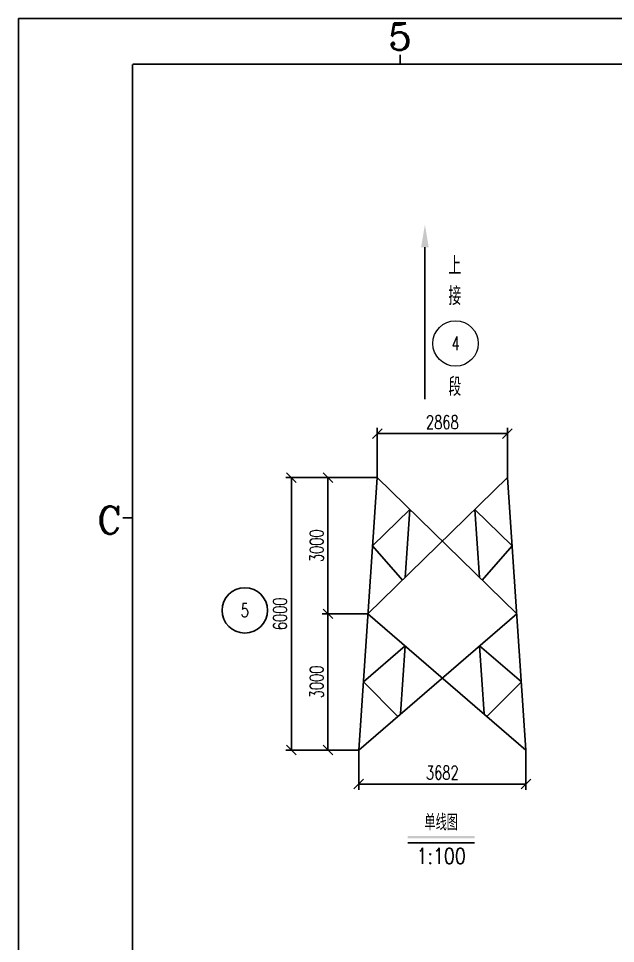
# Model space of a CAD drawing. Header units: millimetres. Extents: x 0 to 11880, y 0 to 8400.
# Drawn here: x 0 to 2629, y 4325 to 8400 of the extents above; entities that cross this region are included whole.
import ezdxf
from ezdxf.enums import TextEntityAlignment as Align

# ---------------------------------------------------------------- set-up
doc = ezdxf.new("R2010")
doc.units = ezdxf.units.MM
doc.header["$LTSCALE"] = 240
doc.header["$PDMODE"] = 3
doc.layers.add('DimRotated', color=7, linetype='Continuous')
doc.styles.add('COMPLEX', font='COMPLEX')
doc.styles.add('HZTXT', font='txt', dxfattribs={"width": 0.8, "bigfont": 'hztxt'})
doc.styles.add('SIMPLEX', font='simplex', dxfattribs={"width": 0.7, "bigfont": 'HZTXT'})
doc.dimstyles.new('ISO-25', dxfattribs={"dimtxt": 2.5, "dimasz": 2.5, "dimexe": 1.25, "dimexo": 0.625, "dimtad": 1, "dimtxsty": 'Standard', "dimcen": 2.5, "dimadec": 0, "dimazin": 0, "dimtfac": 1, "dimtmove": 0, "dimatfit": 3, "dimfxl": 0, "dimarcsym": 0})

# ---------------------------------------------------------------- blocks, each defined once
blk = doc.blocks.new('_Oblique')
at = {"color": 0, "linetype": 'ByBlock', "lineweight": -2}
blk.add_line((-0.5, -0.5), (0.5, 0.5), dxfattribs=at)
blk = doc.blocks.new('*D2')
at = {"layer": 'Defpoints', "color": 0}
for p in [(1579.5, 6377.4), (1362.3, 5777.4), (1538.8, 5777.4)]:
    blk.add_point(p, dxfattribs=at)
at = {"layer": 'DimRotated', "color": 0, "lineweight": -2}
for p, q in [((1578.9, 6377.4), (1337.3, 6377.4)), ((1362.3, 6377.4), (1362.3, 5777.4)), ((1538.2, 5777.4), (1337.3, 5777.4))]:
    blk.add_line(p, q, dxfattribs=at)
at = {"layer": 'DimRotated', "color": 0, "lineweight": -2, "xscale": 42.4264, "yscale": 42.4264, "zscale": 42.4264}
for p, rotation in [((1362.3, 6377.4), 90), ((1362.3, 5777.4), 270)]:
    blk.add_blockref('_Oblique', p, dxfattribs=dict(at, rotation=rotation))
at = {"layer": 'DimRotated', "color": 0, "lineweight": -3, "insert": (1312.3, 6077.4), "char_height": 60, "attachment_point": 5, "rotation": 90, "style": 'SIMPLEX'}
blk.add_mtext('3000', dxfattribs=at)
blk = doc.blocks.new('*D3')
at = {"layer": 'Defpoints', "color": 0}
for p in [(1538.8, 5777.4), (1362.3, 5177.4), (1498.1, 5177.4)]:
    blk.add_point(p, dxfattribs=at)
at = {"layer": 'DimRotated', "color": 0, "lineweight": -2}
for p, q in [((1538.2, 5777.4), (1337.3, 5777.4)), ((1362.3, 5777.4), (1362.3, 5177.4)), ((1497.5, 5177.4), (1337.3, 5177.4))]:
    blk.add_line(p, q, dxfattribs=at)
at = {"layer": 'DimRotated', "color": 0, "lineweight": -2, "xscale": 42.4264, "yscale": 42.4264, "zscale": 42.4264}
for p, rotation in [((1362.3, 5777.4), 90), ((1362.3, 5177.4), 270)]:
    blk.add_blockref('_Oblique', p, dxfattribs=dict(at, rotation=rotation))
at = {"layer": 'DimRotated', "color": 0, "lineweight": -3, "insert": (1312.3, 5477.4), "char_height": 60, "attachment_point": 5, "rotation": 90, "style": 'SIMPLEX'}
blk.add_mtext('3000', dxfattribs=at)
blk = doc.blocks.new('*D4')
at = {"layer": 'Defpoints', "color": 0}
for p in [(2153.1, 6571.7), (1579.5, 6377.4), (2153.1, 6377.4)]:
    blk.add_point(p, dxfattribs=at)
at = {"layer": 'DimRotated', "color": 0, "lineweight": -2}
for p, q in [((1579.5, 6378), (1579.5, 6596.7)), ((1579.5, 6571.7), (2153.1, 6571.7)), ((2153.1, 6378), (2153.1, 6596.7))]:
    blk.add_line(p, q, dxfattribs=at)
at = {"layer": 'DimRotated', "color": 0, "lineweight": -2, "xscale": 42.4264, "yscale": 42.4264, "zscale": 42.4264, "rotation": 180}
blk.add_blockref('_Oblique', (1579.5, 6571.7), dxfattribs=at)
at = {"layer": 'DimRotated', "color": 0, "lineweight": -2, "xscale": 42.4264, "yscale": 42.4264, "zscale": 42.4264}
blk.add_blockref('_Oblique', (2153.1, 6571.7), dxfattribs=at)
at = {"layer": 'DimRotated', "color": 0, "lineweight": -3, "insert": (1866.3, 6621.7), "char_height": 60, "attachment_point": 5, "style": 'SIMPLEX'}
blk.add_mtext('2868', dxfattribs=at)
blk = doc.blocks.new('*D5')
at = {"layer": 'Defpoints', "color": 0}
for p in [(1498.1, 5177.4), (2234.5, 5177.4), (2234.5, 5027.5)]:
    blk.add_point(p, dxfattribs=at)
at = {"layer": 'DimRotated', "color": 0, "lineweight": -2}
for p, q in [((1498.1, 5176.8), (1498.1, 5002.5)), ((2234.5, 5176.8), (2234.5, 5002.5)), ((1498.1, 5027.5), (2234.5, 5027.5))]:
    blk.add_line(p, q, dxfattribs=at)
at = {"layer": 'DimRotated', "color": 0, "lineweight": -2, "xscale": 42.4264, "yscale": 42.4264, "zscale": 42.4264, "rotation": 180}
blk.add_blockref('_Oblique', (1498.1, 5027.5), dxfattribs=at)
at = {"layer": 'DimRotated', "color": 0, "lineweight": -2, "xscale": 42.4264, "yscale": 42.4264, "zscale": 42.4264}
blk.add_blockref('_Oblique', (2234.5, 5027.5), dxfattribs=at)
at = {"layer": 'DimRotated', "color": 0, "lineweight": -3, "insert": (1866.3, 5077.5), "char_height": 60, "attachment_point": 5, "style": 'SIMPLEX'}
blk.add_mtext('3682', dxfattribs=at)
blk = doc.blocks.new('*D24')
at = {"layer": 'Defpoints', "color": 0}
for p in [(1201.5, 6377.4), (1417.4, 6377.4), (1417.4, 5177.4)]:
    blk.add_point(p, dxfattribs=at)
at = {"layer": 'DimRotated', "color": 0, "lineweight": -2}
for p, q in [((1416.8, 6377.4), (1176.5, 6377.4)), ((1201.5, 5177.4), (1201.5, 6377.4)), ((1416.8, 5177.4), (1176.5, 5177.4))]:
    blk.add_line(p, q, dxfattribs=at)
at = {"layer": 'DimRotated', "color": 0, "lineweight": -2, "xscale": 42.4264, "yscale": 42.4264, "zscale": 42.4264}
for p, rotation in [((1201.5, 6377.4), 90), ((1201.5, 5177.4), 270)]:
    blk.add_blockref('_Oblique', p, dxfattribs=dict(at, rotation=rotation))
at = {"layer": 'DimRotated', "color": 0, "lineweight": -3, "insert": (1151.5, 5777.4), "char_height": 60, "attachment_point": 5, "rotation": 90, "style": 'SIMPLEX'}
blk.add_mtext('6000', dxfattribs=at)
blk = doc.blocks.new('LabelSect10')
at = {"color": 7, "linetype": 'Continuous', "lineweight": -3}
blk.add_circle((0, 0), 100, dxfattribs=at)
at = {"color": 1, "style": 'SIMPLEX', "width": 0.7}
blk.add_attdef('SECTNUMBER', text='', height=60, dxfattribs=at).set_placement((0, 0), align=Align.MIDDLE)
at = {"color": 1, "style": 'HZTXT', "width": 0.8, "flags": 1}
for tag, p in [('SECTREM1', (-1.6, -53.9)), ('SECTREM2', (2.7, -101.3))]:
    blk.add_attdef(tag, text='', height=30, dxfattribs=at).set_placement(p, align=Align.CENTER)
blk = doc.blocks.new('Sect04')
blk.add_line((-147.2, -21.1), (147.2, -21.1))
blk.add_trace([(-147.2, 10), (-147.2, 0), (147.2, 10), (147.2, 0)])
at = {"style": 'HZTXT', "width": 0.7}
blk.add_text('单线图', height=70, dxfattribs=at).set_placement((0, 34.4), align=Align.CENTER)
at = {"style": 'SIMPLEX', "width": 0.8}
blk.add_attdef('SCALE', text='', height=70, dxfattribs=at).set_placement((0, -113.7), align=Align.CENTER)
blk = doc.blocks.new('UpSect')
blk.add_line((-134.9, -244.9), (-134.9, 424.2))
at = {"color": 7, "linetype": 'Continuous', "lineweight": 0}
blk.add_circle((0, 0), 100, dxfattribs=at)
blk.add_solid([(-151.6, 424.2), (-118.3, 424.2), (-134.9, 524.2)])
at = {"style": 'HZTXT', "width": 0.7}
for s, p in [('上', (-31.3, 302.5)), ('接', (-31.3, 169.2)), ('段', (-31.3, -230.8))]:
    blk.add_text(s, height=80, dxfattribs=at).set_placement(p)
at = {"color": 1, "style": 'SIMPLEX', "width": 0.7}
blk.add_attdef('SECTNUMBER', text='', height=60, dxfattribs=at).set_placement((0, 0), align=Align.MIDDLE)

msp = doc.modelspace()

# ---------------------------------------------------------------- linework, layer by layer
at = {"color": 7}
for p, q in [((11880, 8400), (0, 8400)), ((0, 8400), (0, 0)), ((1680, 8200), (1680, 8240)), ((500, 6200), (460, 6200))]:
    msp.add_line(p, q, dxfattribs=at)
at = {"color": 7, "linetype": 'Continuous', "const_width": 7.2}
for points in [[(502.08, 8198.31), (502.08, 202)], [(11675.68, 8198.31), (502.08, 8198.31)]]:
    msp.add_lwpolyline(points, dxfattribs=at)
at = {"layer": 'DimRotated', "color": 7}
for p, q in [((1579.54, 6377.41), (1498.14, 5177.41)), ((2153.14, 6377.41), (1538.84, 5777.41)), ((1579.54, 6377.41), (2193.84, 5777.41)), ((2153.14, 6377.41), (2234.54, 5177.41)), ((1722.94, 6237.34), (1559.19, 6077.41)), ((1722.94, 6237.34), (1702.59, 5937.34)), ((2009.74, 6237.34), (2030.09, 5937.34)), ((2009.74, 6237.34), (2173.49, 6077.41)), ((1559.19, 6077.41), (1691.14, 5926.16)), ((2173.49, 6077.41), (2041.53, 5926.16)), ((2193.84, 5777.41), (1498.14, 5177.41)), ((1538.84, 5777.41), (2234.54, 5177.41)), ((1702.59, 5636.18), (1518.49, 5477.41)), ((1702.59, 5636.18), (1682.24, 5336.18)), ((2030.09, 5636.18), (2214.19, 5477.41)), ((2030.09, 5636.18), (2050.44, 5336.18)), ((1518.49, 5477.41), (1670.12, 5325.73)), ((2214.19, 5477.41), (2062.55, 5325.73))]:
    msp.add_line(p, q, dxfattribs=at)

# ---------------------------------------------------------------- block references
at = {"color": 7}
for name, p, values in [('UpSect', (1924.5, 6968.45), {'SECTNUMBER': '4'}), ('LabelSect10', (996.56, 5792.65), {'SECTNUMBER': '5'}), ('Sect04', (1861.21, 4789.09), {'SCALE': '1:100'})]:
    msp.add_blockref(name, p, dxfattribs=at).add_auto_attribs(values)

# ---------------------------------------------------------------- texts
at = {"color": 7, "style": 'COMPLEX'}
for s, p in [('5', (1680, 8260)), ('C', (400, 6130))]:
    msp.add_text(s, height=120, dxfattribs=at).set_placement(p, align=Align.CENTER)

# ---------------------------------------------------------------- dimensions: what is measured, and where the dimension line sits
at = {"layer": 'DimRotated', "color": 7, "lineweight": -3}
for base, p1, p2, text, picture, middle in [((2153.14, 6571.73), (1579.54, 6377.41), (2153.14, 6377.41), '2868', '*D4', (1866.34, 6621.73)), ((2234.54, 5027.54), (1498.14, 5177.41), (2234.54, 5177.41), '3682', '*D5', (1866.34, 5077.54))]:
    dim = msp.add_linear_dim(base=base, p1=p1, p2=p2, text=text, dimstyle='ISO-25', override={"dimscale": 1, "dimtxt": 60, "dimasz": 42.4264, "dimexe": 25, "dimgap": 20, "dimdec": 0, "dimtxsty": 'SIMPLEX', "dimblk1": 'Oblique', "dimblk2": 'Oblique', "dimsah": 1}, dxfattribs=at)
    dim.commit()
    dim.dimension.update_dxf_attribs({"geometry": picture, "text_midpoint": middle})
for base, p1, p2, text, override, picture, middle in [((1201.49, 6377.41), (1417.39, 5177.41), (1417.39, 6377.41), '6000', {"dimtxt": 60, "dimasz": 42.4264, "dimexe": 25, "dimgap": 20, "dimdec": 0, "dimtxsty": 'SIMPLEX', "dimblk1": 'Oblique', "dimblk2": 'Oblique', "dimsah": 1}, '*D24', (1151.49, 5777.41)), ((1362.27, 5777.41), (1579.54, 6377.41), (1538.84, 5777.41), '3000', {"dimscale": 1, "dimtxt": 60, "dimasz": 42.4264, "dimexe": 25, "dimgap": 20, "dimdec": 0, "dimtxsty": 'SIMPLEX', "dimblk1": 'Oblique', "dimblk2": 'Oblique', "dimsah": 1}, '*D2', (1312.27, 6077.41)), ((1362.27, 5177.41), (1538.84, 5777.41), (1498.14, 5177.41), '3000', {"dimscale": 1, "dimtxt": 60, "dimasz": 42.4264, "dimexe": 25, "dimgap": 20, "dimdec": 0, "dimtxsty": 'SIMPLEX', "dimblk1": 'Oblique', "dimblk2": 'Oblique', "dimsah": 1}, '*D3', (1312.27, 5477.41))]:
    dim = msp.add_linear_dim(base=base, p1=p1, p2=p2, angle=90, text=text, dimstyle='ISO-25', override=override, dxfattribs=at)
    dim.commit()
    dim.dimension.update_dxf_attribs({"geometry": picture, "text_midpoint": middle})

doc.saveas('drawing.dxf')
